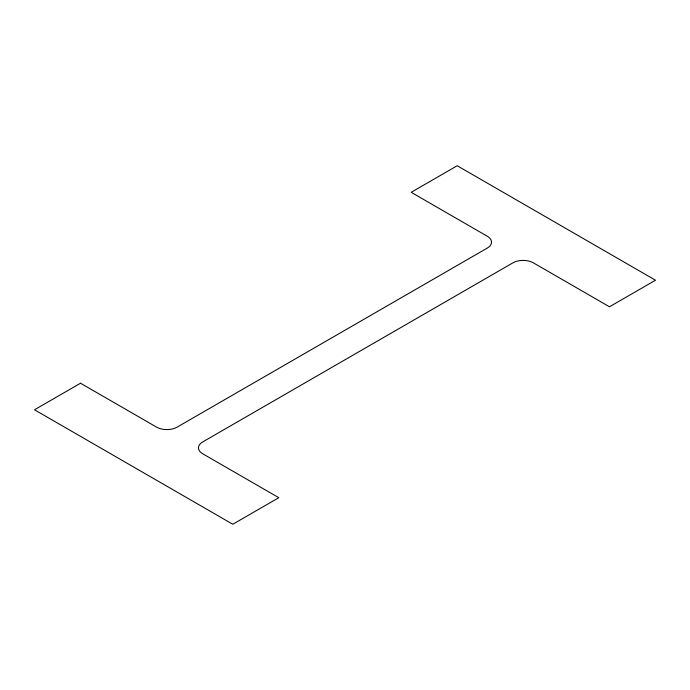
<?xml version="1.0" encoding="UTF-8"?>
<svg xmlns="http://www.w3.org/2000/svg" width="690" height="690" viewBox="0 0 690 690"><rect width="100%" height="100%" fill="white"/><g stroke="black" fill="none" stroke-linecap="round" stroke-linejoin="round"><path stroke-width="1.03" d="M80.514 383.217L34.5 409.782L232.789 524.262L278.803 497.697L202.731 453.779A14.524 8.384 0 0 1 202.731 441.919L512.877 262.864A14.524 8.384 0 0 1 533.413 262.864L609.486 306.783L655.5 280.218L457.211 165.738L411.197 192.303L487.269 236.222A14.524 8.384 0 0 1 487.269 248.081L177.123 427.136A14.524 8.384 0 0 1 156.587 427.136L80.514 383.217"/></g></svg>
